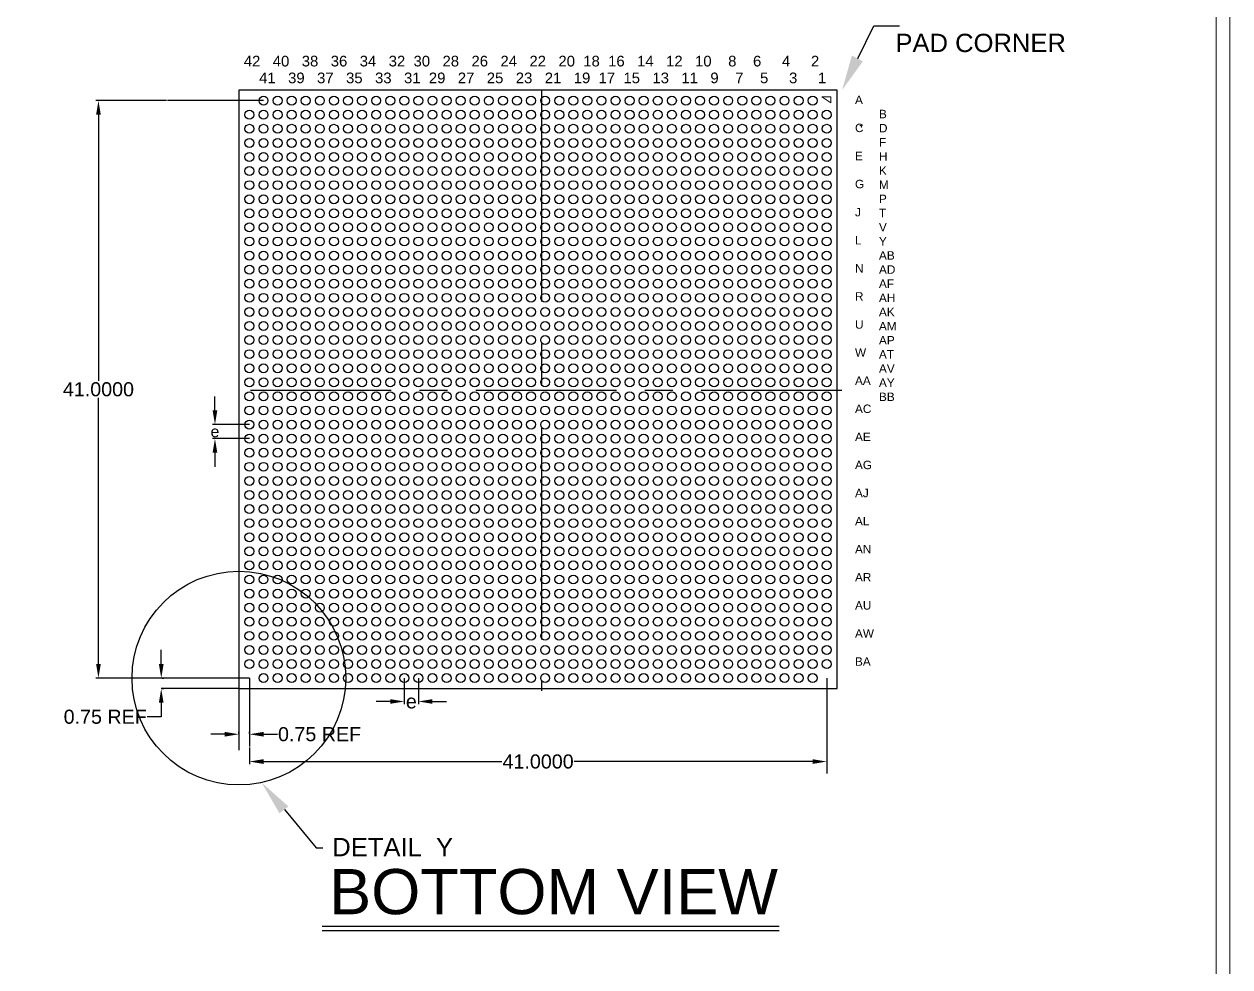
# Model space of a CAD drawing. Header units: inches. Extents: x 22 to 467, y 14 to 272.
# Drawn here: x 201.4 to 287.1, y 143 to 210 of the extents above; entities that cross this region are included whole.
import ezdxf

# ---------------------------------------------------------------- set-up
doc = ezdxf.new("R2010")
doc.units = ezdxf.units.IN
doc.header["$MEASUREMENT"] = 0
doc.linetypes.add('CENTERX2', pattern=[4, 2.5, -0.5, 0.5, -0.5])
doc.layers.get('0').update_dxf_attribs({"color": 250})
doc.layers.get('Defpoints').update_dxf_attribs({"color": 250})
doc.layers.add('PDF_Geometry', color=7, linetype='Continuous')
doc.layers.add('PDF_Solid Fills', color=7, linetype='Continuous')
doc.styles.get("Standard").update_dxf_attribs({"font": 'arial.ttf'})
doc.dimstyles.get("Standard").update_dxf_attribs({"dimtxt": 0.18, "dimasz": 1, "dimexe": 0.18, "dimexo": 0.0625, "dimgap": 0.09, "dimtad": 0, "dimtih": 1, "dimtoh": 1, "dimdec": 4, "dimzin": 0, "dimdsep": 46, "dimtxsty": 'Standard', "dimcen": 0.09, "dimadec": 0, "dimazin": 0, "dimtfac": 1, "dimtdec": 4, "dimtofl": 0, "dimtmove": 0, "dimatfit": 3, "dimfxl": 1, "dimtolj": 1, "dimtzin": 0, "dimarcsym": 0})

# ---------------------------------------------------------------- blocks, each defined once
blk = doc.blocks.new('*D13')
at = {"color": 0, "lineweight": -2, "transparency": 16777216}
for p, q in [((228.446, 163.556), (228.446, 161.711)), ((229.446, 163.556), (229.446, 161.711)), ((227.446, 161.891), (226.446, 161.891)), ((230.446, 161.891), (231.446, 161.891))]:
    blk.add_line(p, q, dxfattribs=at)
at = {"color": 0, "transparency": 16777216}
for points in [[(227.446, 162.058), (227.446, 161.725), (228.446, 161.891)], [(230.446, 162.058), (230.446, 161.725), (229.446, 161.891)]]:
    blk.add_solid(points, dxfattribs=at)
at = {"layer": 'Defpoints', "color": 0, "transparency": 16777216}
for p in [(228.446, 163.619), (229.446, 163.619), (229.446, 161.891)]:
    blk.add_point(p, dxfattribs=at)
at = {"color": 0, "transparency": 16777216, "insert": (228.946, 161.891), "char_height": 1, "attachment_point": 5}
blk.add_mtext('\\A1;e', dxfattribs=at)
blk = doc.blocks.new('*D14')
at = {"color": 0, "lineweight": -2, "transparency": 16777216}
for p, q in [((214.998, 182.551), (214.998, 183.551)), ((217.451, 181.551), (214.818, 181.551)), ((217.451, 180.551), (214.818, 180.551)), ((214.998, 179.551), (214.998, 178.551))]:
    blk.add_line(p, q, dxfattribs=at)
at = {"color": 0, "transparency": 16777216}
for points in [[(214.832, 182.551), (215.165, 182.551), (214.998, 181.551)], [(214.832, 179.551), (215.165, 179.551), (214.998, 180.551)]]:
    blk.add_solid(points, dxfattribs=at)
at = {"layer": 'Defpoints', "color": 0, "transparency": 16777216}
for p in [(217.514, 181.551), (214.998, 180.551), (217.514, 180.551)]:
    blk.add_point(p, dxfattribs=at)
at = {"color": 0, "transparency": 16777216, "insert": (214.998, 181.051), "char_height": 0.8, "attachment_point": 5}
blk.add_mtext('\\A1;e', dxfattribs=at)
blk = doc.blocks.new('*D31')
at = {"color": 0, "linetype": 'ByBlock', "lineweight": -2, "transparency": 16777216}
for p, q in [((211.183, 164.552), (211.183, 165.552)), ((211.246, 163.552), (211.363, 163.552)), ((211.246, 162.802), (211.363, 162.802)), ((211.183, 161.802), (211.183, 160.802)), ((211.183, 160.802), (210.183, 160.802))]:
    blk.add_line(p, q, dxfattribs=at)
at = {"color": 0, "linetype": 'ByBlock', "transparency": 16777216}
for points in [[(211.017, 164.552), (211.35, 164.552), (211.183, 163.552)], [(211.017, 161.802), (211.35, 161.802), (211.183, 162.802)]]:
    blk.add_solid(points, dxfattribs=at)
at = {"layer": 'Defpoints', "color": 0, "linetype": 'ByBlock', "transparency": 16777216}
for p in [(211.183, 163.552), (211.183, 162.802), (211.183, 162.802)]:
    blk.add_point(p, dxfattribs=at)
at = {"color": 0, "linetype": 'ByBlock', "transparency": 16777216, "insert": (207.204, 160.802), "char_height": 1, "attachment_point": 5}
blk.add_mtext('\\A1;0.75 REF', dxfattribs=at)
blk = doc.blocks.new('*D32')
at = {"color": 0, "linetype": 'ByBlock', "lineweight": -2, "transparency": 16777216}
for p, q in [((215.697, 159.565), (214.697, 159.565)), ((216.697, 159.628), (216.697, 159.745)), ((217.447, 159.628), (217.447, 159.745)), ((218.447, 159.565), (219.447, 159.565))]:
    blk.add_line(p, q, dxfattribs=at)
at = {"color": 0, "linetype": 'ByBlock', "transparency": 16777216}
for points in [[(215.697, 159.732), (215.697, 159.399), (216.697, 159.565)], [(218.447, 159.732), (218.447, 159.399), (217.447, 159.565)]]:
    blk.add_solid(points, dxfattribs=at)
at = {"layer": 'Defpoints', "color": 0, "linetype": 'ByBlock', "transparency": 16777216}
for p in [(216.697, 159.565), (217.447, 159.565), (217.447, 159.565)]:
    blk.add_point(p, dxfattribs=at)
at = {"color": 0, "linetype": 'ByBlock', "transparency": 16777216, "insert": (222.426, 159.565), "char_height": 1, "attachment_point": 5}
blk.add_mtext('\\A1;0.75 REF', dxfattribs=at)
blk = doc.blocks.new('*D33')
at = {"color": 0, "linetype": 'ByBlock', "lineweight": -2, "transparency": 16777216}
for p, q in [((258.447, 162.739), (258.447, 157.445)), ((217.447, 158.621), (217.447, 157.445)), ((218.447, 157.625), (235.374, 157.625)), ((257.447, 157.625), (240.519, 157.625))]:
    blk.add_line(p, q, dxfattribs=at)
at = {"color": 0, "linetype": 'ByBlock', "transparency": 16777216}
for points in [[(218.447, 157.792), (218.447, 157.459), (217.447, 157.625)], [(257.447, 157.792), (257.447, 157.459), (258.447, 157.625)]]:
    blk.add_solid(points, dxfattribs=at)
at = {"layer": 'Defpoints', "color": 0, "linetype": 'ByBlock', "transparency": 16777216}
for p in [(258.447, 162.802), (217.447, 158.683), (258.447, 157.625)]:
    blk.add_point(p, dxfattribs=at)
at = {"color": 0, "linetype": 'ByBlock', "transparency": 16777216, "insert": (237.947, 157.625), "char_height": 1, "attachment_point": 5}
blk.add_mtext('\\A1;41.0000', dxfattribs=at)
blk = doc.blocks.new('*D34')
at = {"color": 0, "linetype": 'ByBlock', "lineweight": -2, "transparency": 16777216}
for p, q in [((211.557, 204.552), (206.544, 204.552)), ((206.724, 203.552), (206.724, 184.652)), ((206.724, 164.552), (206.724, 183.451)), ((211.301, 163.552), (206.544, 163.552))]:
    blk.add_line(p, q, dxfattribs=at)
at = {"color": 0, "linetype": 'ByBlock', "transparency": 16777216}
for points in [[(206.557, 203.552), (206.891, 203.552), (206.724, 204.552)], [(206.557, 164.552), (206.891, 164.552), (206.724, 163.552)]]:
    blk.add_solid(points, dxfattribs=at)
at = {"layer": 'Defpoints', "color": 0, "linetype": 'ByBlock', "transparency": 16777216}
for p in [(211.619, 204.552), (206.724, 163.552), (211.363, 163.552)]:
    blk.add_point(p, dxfattribs=at)
at = {"color": 0, "linetype": 'ByBlock', "transparency": 16777216, "insert": (206.724, 184.052), "char_height": 1, "attachment_point": 5}
blk.add_mtext('\\A1;41.0000', dxfattribs=at)

msp = doc.modelspace()

# ---------------------------------------------------------------- linework, layer by layer
at = {"linetype": 'CENTERX2', "ltscale": 6}
msp.add_line((238.19448, 205.3016), (238.19448, 162.64073), dxfattribs=at)
at = {"linetype": 'ByBlock'}
for p, q in [((218.44687, 204.5516), (211.61932, 204.5516)), ((217.44687, 181.5516), (216.93223, 181.5516)), ((217.44687, 163.5516), (210.89336, 163.5516)), ((216.69687, 162.8016), (211.18338, 162.8016)), ((216.69687, 162.8016), (216.69687, 158.43287)), ((217.44687, 163.5516), (217.44687, 158.68311)), ((258.44687, 163.5516), (258.44687, 156.77751))]:
    msp.add_line(p, q, dxfattribs=at)
at = {"linetype": 'CENTERX2', "ltscale": 4}
msp.add_line((259.52194, 183.96819), (216.86106, 183.96819), dxfattribs=at)
for p, q in [((222.6076, 145.93275), (255.05924, 145.93275)), ((222.6076, 145.63275), (255.05924, 145.63275))]:
    msp.add_line(p, q)
for points in [[(260.65652, 207.54692), (261.77918, 209.86239), (263.60349, 209.86239)], [(219.93171, 154.22959), (222.17702, 151.49311), (222.66816, 151.49311)]]:
    msp.add_lwpolyline(points)
at = {"linetype": 'ByBlock'}
msp.add_lwpolyline([(216.69687, 162.8016), (259.19687, 162.8016), (259.19687, 205.3016), (216.69687, 205.3016)], close=True, dxfattribs=at)
for centre in [(218.44687, 204.5516), (219.44687, 204.5516), (220.44687, 204.5516), (221.44687, 204.5516), (222.44687, 204.5516), (223.44687, 204.5516), (224.44687, 204.5516), (225.44687, 204.5516), (226.44687, 204.5516), (227.44687, 204.5516), (228.44687, 204.5516), (229.44687, 204.5516), (230.44687, 204.5516), (231.44687, 204.5516), (232.44687, 204.5516), (233.44687, 204.5516), (234.44687, 204.5516), (235.44687, 204.5516), (236.44687, 204.5516), (237.44687, 204.5516), (238.44687, 204.5516), (239.44687, 204.5516), (240.44687, 204.5516), (241.44687, 204.5516), (242.44687, 204.5516), (243.44687, 204.5516), (244.44687, 204.5516), (245.44687, 204.5516), (246.44687, 204.5516), (247.44687, 204.5516), (248.44687, 204.5516), (249.44687, 204.5516), (250.44687, 204.5516), (251.44687, 204.5516), (252.44687, 204.5516), (253.44687, 204.5516), (254.44687, 204.5516), (255.44687, 204.5516), (256.44687, 204.5516), (257.44687, 204.5516), (217.44687, 203.5516), (218.44687, 203.5516), (219.44687, 203.5516), (220.44687, 203.5516), (221.44687, 203.5516), (222.44687, 203.5516), (223.44687, 203.5516), (224.44687, 203.5516), (225.44687, 203.5516), (226.44687, 203.5516), (227.44687, 203.5516), (228.44687, 203.5516), (229.44687, 203.5516), (230.44687, 203.5516), (231.44687, 203.5516), (232.44687, 203.5516), (233.44687, 203.5516), (234.44687, 203.5516), (235.44687, 203.5516), (236.44687, 203.5516), (237.44687, 203.5516), (238.44687, 203.5516), (239.44687, 203.5516), (240.44687, 203.5516), (241.44687, 203.5516), (242.44687, 203.5516), (243.44687, 203.5516), (244.44687, 203.5516), (245.44687, 203.5516), (246.44687, 203.5516), (247.44687, 203.5516), (248.44687, 203.5516), (249.44687, 203.5516), (250.44687, 203.5516), (251.44687, 203.5516), (252.44687, 203.5516), (253.44687, 203.5516), (254.44687, 203.5516), (255.44687, 203.5516), (256.44687, 203.5516), (257.44687, 203.5516), (258.44687, 203.5516), (217.44687, 202.5516), (218.44687, 202.5516), (219.44687, 202.5516), (220.44687, 202.5516), (221.44687, 202.5516), (222.44687, 202.5516), (223.44687, 202.5516), (224.44687, 202.5516), (225.44687, 202.5516), (226.44687, 202.5516), (227.44687, 202.5516), (228.44687, 202.5516), (229.44687, 202.5516), (230.44687, 202.5516), (231.44687, 202.5516), (232.44687, 202.5516), (233.44687, 202.5516), (234.44687, 202.5516), (235.44687, 202.5516), (236.44687, 202.5516), (237.44687, 202.5516), (238.44687, 202.5516), (239.44687, 202.5516), (240.44687, 202.5516), (241.44687, 202.5516), (242.44687, 202.5516), (243.44687, 202.5516), (244.44687, 202.5516), (245.44687, 202.5516), (246.44687, 202.5516), (247.44687, 202.5516), (248.44687, 202.5516), (249.44687, 202.5516), (250.44687, 202.5516), (251.44687, 202.5516), (252.44687, 202.5516), (253.44687, 202.5516), (254.44687, 202.5516), (255.44687, 202.5516), (256.44687, 202.5516), (257.44687, 202.5516), (258.44687, 202.5516), (217.44687, 201.5516), (218.44687, 201.5516), (219.44687, 201.5516), (220.44687, 201.5516), (221.44687, 201.5516), (222.44687, 201.5516), (223.44687, 201.5516), (224.44687, 201.5516), (225.44687, 201.5516), (226.44687, 201.5516), (227.44687, 201.5516), (228.44687, 201.5516), (229.44687, 201.5516), (230.44687, 201.5516), (231.44687, 201.5516), (232.44687, 201.5516), (233.44687, 201.5516), (234.44687, 201.5516), (235.44687, 201.5516), (236.44687, 201.5516), (237.44687, 201.5516), (238.44687, 201.5516), (239.44687, 201.5516), (240.44687, 201.5516), (241.44687, 201.5516), (242.44687, 201.5516), (243.44687, 201.5516), (244.44687, 201.5516), (245.44687, 201.5516), (246.44687, 201.5516), (247.44687, 201.5516), (248.44687, 201.5516), (249.44687, 201.5516), (250.44687, 201.5516), (251.44687, 201.5516), (252.44687, 201.5516), (253.44687, 201.5516), (254.44687, 201.5516), (255.44687, 201.5516), (256.44687, 201.5516), (257.44687, 201.5516), (258.44687, 201.5516), (217.44687, 200.5516), (218.44687, 200.5516), (219.44687, 200.5516), (220.44687, 200.5516), (221.44687, 200.5516), (222.44687, 200.5516), (223.44687, 200.5516), (224.44687, 200.5516), (225.44687, 200.5516), (226.44687, 200.5516), (227.44687, 200.5516), (228.44687, 200.5516), (229.44687, 200.5516), (230.44687, 200.5516), (231.44687, 200.5516), (232.44687, 200.5516), (233.44687, 200.5516), (234.44687, 200.5516), (235.44687, 200.5516), (236.44687, 200.5516), (237.44687, 200.5516), (238.44687, 200.5516), (239.44687, 200.5516), (240.44687, 200.5516), (241.44687, 200.5516), (242.44687, 200.5516), (243.44687, 200.5516), (244.44687, 200.5516), (245.44687, 200.5516), (246.44687, 200.5516), (247.44687, 200.5516), (248.44687, 200.5516), (249.44687, 200.5516), (250.44687, 200.5516), (251.44687, 200.5516), (252.44687, 200.5516), (253.44687, 200.5516), (254.44687, 200.5516), (255.44687, 200.5516), (256.44687, 200.5516), (257.44687, 200.5516), (258.44687, 200.5516), (217.44687, 199.5516), (218.44687, 199.5516), (219.44687, 199.5516), (220.44687, 199.5516), (221.44687, 199.5516), (222.44687, 199.5516), (223.44687, 199.5516), (224.44687, 199.5516), (225.44687, 199.5516), (226.44687, 199.5516), (227.44687, 199.5516), (228.44687, 199.5516), (229.44687, 199.5516), (230.44687, 199.5516), (231.44687, 199.5516), (232.44687, 199.5516), (233.44687, 199.5516), (234.44687, 199.5516), (235.44687, 199.5516), (236.44687, 199.5516), (237.44687, 199.5516), (238.44687, 199.5516), (239.44687, 199.5516), (240.44687, 199.5516), (241.44687, 199.5516), (242.44687, 199.5516), (243.44687, 199.5516), (244.44687, 199.5516), (245.44687, 199.5516), (246.44687, 199.5516), (247.44687, 199.5516), (248.44687, 199.5516), (249.44687, 199.5516), (250.44687, 199.5516), (251.44687, 199.5516), (252.44687, 199.5516), (253.44687, 199.5516), (254.44687, 199.5516), (255.44687, 199.5516), (256.44687, 199.5516), (257.44687, 199.5516), (258.44687, 199.5516), (217.44687, 198.5516), (218.44687, 198.5516), (219.44687, 198.5516), (220.44687, 198.5516), (221.44687, 198.5516), (222.44687, 198.5516), (223.44687, 198.5516), (224.44687, 198.5516), (225.44687, 198.5516), (226.44687, 198.5516), (227.44687, 198.5516), (228.44687, 198.5516), (229.44687, 198.5516), (230.44687, 198.5516), (231.44687, 198.5516), (232.44687, 198.5516), (233.44687, 198.5516), (234.44687, 198.5516), (235.44687, 198.5516), (236.44687, 198.5516), (237.44687, 198.5516), (238.44687, 198.5516), (239.44687, 198.5516), (240.44687, 198.5516), (241.44687, 198.5516), (242.44687, 198.5516), (243.44687, 198.5516), (244.44687, 198.5516), (245.44687, 198.5516), (246.44687, 198.5516), (247.44687, 198.5516), (248.44687, 198.5516), (249.44687, 198.5516), (250.44687, 198.5516), (251.44687, 198.5516), (252.44687, 198.5516), (253.44687, 198.5516), (254.44687, 198.5516), (255.44687, 198.5516), (256.44687, 198.5516), (257.44687, 198.5516), (258.44687, 198.5516), (217.44687, 197.5516), (218.44687, 197.5516), (219.44687, 197.5516), (220.44687, 197.5516), (221.44687, 197.5516), (222.44687, 197.5516), (223.44687, 197.5516), (224.44687, 197.5516), (225.44687, 197.5516), (226.44687, 197.5516), (227.44687, 197.5516), (228.44687, 197.5516), (229.44687, 197.5516), (230.44687, 197.5516), (231.44687, 197.5516), (232.44687, 197.5516), (233.44687, 197.5516), (234.44687, 197.5516), (235.44687, 197.5516), (236.44687, 197.5516), (237.44687, 197.5516), (238.44687, 197.5516), (239.44687, 197.5516), (240.44687, 197.5516), (241.44687, 197.5516), (242.44687, 197.5516), (243.44687, 197.5516), (244.44687, 197.5516), (245.44687, 197.5516), (246.44687, 197.5516), (247.44687, 197.5516), (248.44687, 197.5516), (249.44687, 197.5516), (250.44687, 197.5516), (251.44687, 197.5516), (252.44687, 197.5516), (253.44687, 197.5516), (254.44687, 197.5516), (255.44687, 197.5516), (256.44687, 197.5516), (257.44687, 197.5516), (258.44687, 197.5516), (217.44687, 196.5516), (218.44687, 196.5516), (219.44687, 196.5516), (220.44687, 196.5516), (221.44687, 196.5516), (222.44687, 196.5516), (223.44687, 196.5516), (224.44687, 196.5516), (225.44687, 196.5516), (226.44687, 196.5516), (227.44687, 196.5516), (228.44687, 196.5516), (229.44687, 196.5516), (230.44687, 196.5516), (231.44687, 196.5516), (232.44687, 196.5516), (233.44687, 196.5516), (234.44687, 196.5516), (235.44687, 196.5516), (236.44687, 196.5516), (237.44687, 196.5516), (238.44687, 196.5516), (239.44687, 196.5516), (240.44687, 196.5516), (241.44687, 196.5516), (242.44687, 196.5516), (243.44687, 196.5516), (244.44687, 196.5516), (245.44687, 196.5516), (246.44687, 196.5516), (247.44687, 196.5516), (248.44687, 196.5516), (249.44687, 196.5516), (250.44687, 196.5516), (251.44687, 196.5516), (252.44687, 196.5516), (253.44687, 196.5516), (254.44687, 196.5516), (255.44687, 196.5516), (256.44687, 196.5516), (257.44687, 196.5516), (258.44687, 196.5516), (217.44687, 195.5516), (218.44687, 195.5516), (219.44687, 195.5516), (220.44687, 195.5516), (221.44687, 195.5516), (222.44687, 195.5516), (223.44687, 195.5516), (224.44687, 195.5516), (225.44687, 195.5516), (226.44687, 195.5516), (227.44687, 195.5516), (228.44687, 195.5516), (229.44687, 195.5516), (230.44687, 195.5516), (231.44687, 195.5516), (232.44687, 195.5516), (233.44687, 195.5516), (234.44687, 195.5516), (235.44687, 195.5516), (236.44687, 195.5516), (237.44687, 195.5516), (238.44687, 195.5516), (239.44687, 195.5516), (240.44687, 195.5516), (241.44687, 195.5516), (242.44687, 195.5516), (243.44687, 195.5516), (244.44687, 195.5516), (245.44687, 195.5516), (246.44687, 195.5516), (247.44687, 195.5516), (248.44687, 195.5516), (249.44687, 195.5516), (250.44687, 195.5516), (251.44687, 195.5516), (252.44687, 195.5516), (253.44687, 195.5516), (254.44687, 195.5516), (255.44687, 195.5516), (256.44687, 195.5516), (257.44687, 195.5516), (258.44687, 195.5516), (217.44687, 194.5516), (218.44687, 194.5516), (219.44687, 194.5516), (220.44687, 194.5516), (221.44687, 194.5516), (222.44687, 194.5516), (223.44687, 194.5516), (224.44687, 194.5516), (225.44687, 194.5516), (226.44687, 194.5516), (227.44687, 194.5516), (228.44687, 194.5516), (229.44687, 194.5516), (230.44687, 194.5516), (231.44687, 194.5516), (232.44687, 194.5516), (233.44687, 194.5516), (234.44687, 194.5516), (235.44687, 194.5516), (236.44687, 194.5516), (237.44687, 194.5516), (238.44687, 194.5516), (239.44687, 194.5516), (240.44687, 194.5516), (241.44687, 194.5516), (242.44687, 194.5516), (243.44687, 194.5516), (244.44687, 194.5516), (245.44687, 194.5516), (246.44687, 194.5516), (247.44687, 194.5516), (248.44687, 194.5516), (249.44687, 194.5516), (250.44687, 194.5516), (251.44687, 194.5516), (252.44687, 194.5516), (253.44687, 194.5516), (254.44687, 194.5516), (255.44687, 194.5516), (256.44687, 194.5516), (257.44687, 194.5516), (258.44687, 194.5516), (217.44687, 193.5516), (218.44687, 193.5516), (219.44687, 193.5516), (220.44687, 193.5516), (221.44687, 193.5516), (222.44687, 193.5516), (223.44687, 193.5516), (224.44687, 193.5516), (225.44687, 193.5516), (226.44687, 193.5516), (227.44687, 193.5516), (228.44687, 193.5516), (229.44687, 193.5516), (230.44687, 193.5516), (231.44687, 193.5516), (232.44687, 193.5516), (233.44687, 193.5516), (234.44687, 193.5516), (235.44687, 193.5516), (236.44687, 193.5516), (237.44687, 193.5516), (238.44687, 193.5516), (239.44687, 193.5516), (240.44687, 193.5516), (241.44687, 193.5516), (242.44687, 193.5516), (243.44687, 193.5516), (244.44687, 193.5516), (245.44687, 193.5516), (246.44687, 193.5516), (247.44687, 193.5516), (248.44687, 193.5516), (249.44687, 193.5516), (250.44687, 193.5516), (251.44687, 193.5516), (252.44687, 193.5516), (253.44687, 193.5516), (254.44687, 193.5516), (255.44687, 193.5516), (256.44687, 193.5516), (257.44687, 193.5516), (258.44687, 193.5516), (217.44687, 192.5516), (218.44687, 192.5516), (219.44687, 192.5516), (220.44687, 192.5516), (221.44687, 192.5516), (222.44687, 192.5516), (223.44687, 192.5516), (224.44687, 192.5516), (225.44687, 192.5516), (226.44687, 192.5516), (227.44687, 192.5516), (228.44687, 192.5516), (229.44687, 192.5516), (230.44687, 192.5516), (231.44687, 192.5516), (232.44687, 192.5516), (233.44687, 192.5516), (234.44687, 192.5516), (235.44687, 192.5516), (236.44687, 192.5516), (237.44687, 192.5516), (238.44687, 192.5516), (239.44687, 192.5516), (240.44687, 192.5516), (241.44687, 192.5516), (242.44687, 192.5516), (243.44687, 192.5516), (244.44687, 192.5516), (245.44687, 192.5516), (246.44687, 192.5516), (247.44687, 192.5516), (248.44687, 192.5516), (249.44687, 192.5516), (250.44687, 192.5516), (251.44687, 192.5516), (252.44687, 192.5516), (253.44687, 192.5516), (254.44687, 192.5516), (255.44687, 192.5516), (256.44687, 192.5516), (257.44687, 192.5516), (258.44687, 192.5516), (217.44687, 191.5516), (218.44687, 191.5516), (219.44687, 191.5516), (220.44687, 191.5516), (221.44687, 191.5516), (222.44687, 191.5516), (223.44687, 191.5516), (224.44687, 191.5516), (225.44687, 191.5516), (226.44687, 191.5516), (227.44687, 191.5516), (228.44687, 191.5516), (229.44687, 191.5516), (230.44687, 191.5516), (231.44687, 191.5516), (232.44687, 191.5516), (233.44687, 191.5516), (234.44687, 191.5516), (235.44687, 191.5516), (236.44687, 191.5516), (237.44687, 191.5516), (238.44687, 191.5516), (239.44687, 191.5516), (240.44687, 191.5516), (241.44687, 191.5516), (242.44687, 191.5516), (243.44687, 191.5516), (244.44687, 191.5516), (245.44687, 191.5516), (246.44687, 191.5516), (247.44687, 191.5516), (248.44687, 191.5516), (249.44687, 191.5516), (250.44687, 191.5516), (251.44687, 191.5516), (252.44687, 191.5516), (253.44687, 191.5516), (254.44687, 191.5516), (255.44687, 191.5516), (256.44687, 191.5516), (257.44687, 191.5516), (258.44687, 191.5516), (217.44687, 190.5516), (218.44687, 190.5516), (219.44687, 190.5516), (220.44687, 190.5516), (221.44687, 190.5516), (222.44687, 190.5516), (223.44687, 190.5516), (224.44687, 190.5516), (225.44687, 190.5516), (226.44687, 190.5516), (227.44687, 190.5516), (228.44687, 190.5516), (229.44687, 190.5516), (230.44687, 190.5516), (231.44687, 190.5516), (232.44687, 190.5516), (233.44687, 190.5516), (234.44687, 190.5516), (235.44687, 190.5516), (236.44687, 190.5516), (237.44687, 190.5516), (238.44687, 190.5516), (239.44687, 190.5516), (240.44687, 190.5516), (241.44687, 190.5516), (242.44687, 190.5516), (243.44687, 190.5516), (244.44687, 190.5516), (245.44687, 190.5516), (246.44687, 190.5516), (247.44687, 190.5516), (248.44687, 190.5516), (249.44687, 190.5516), (250.44687, 190.5516), (251.44687, 190.5516), (252.44687, 190.5516), (253.44687, 190.5516), (254.44687, 190.5516), (255.44687, 190.5516), (256.44687, 190.5516), (257.44687, 190.5516), (258.44687, 190.5516), (217.44687, 189.5516), (218.44687, 189.5516), (219.44687, 189.5516), (220.44687, 189.5516), (221.44687, 189.5516), (222.44687, 189.5516), (223.44687, 189.5516), (224.44687, 189.5516), (225.44687, 189.5516), (226.44687, 189.5516), (227.44687, 189.5516), (228.44687, 189.5516), (229.44687, 189.5516), (230.44687, 189.5516), (231.44687, 189.5516), (232.44687, 189.5516), (233.44687, 189.5516), (234.44687, 189.5516), (235.44687, 189.5516), (236.44687, 189.5516), (237.44687, 189.5516), (238.44687, 189.5516), (239.44687, 189.5516), (240.44687, 189.5516), (241.44687, 189.5516), (242.44687, 189.5516), (243.44687, 189.5516), (244.44687, 189.5516), (245.44687, 189.5516), (246.44687, 189.5516), (247.44687, 189.5516), (248.44687, 189.5516), (249.44687, 189.5516), (250.44687, 189.5516), (251.44687, 189.5516), (252.44687, 189.5516), (253.44687, 189.5516), (254.44687, 189.5516), (255.44687, 189.5516), (256.44687, 189.5516), (257.44687, 189.5516), (258.44687, 189.5516), (217.44687, 188.5516), (218.44687, 188.5516), (219.44687, 188.5516), (220.44687, 188.5516), (221.44687, 188.5516), (222.44687, 188.5516), (223.44687, 188.5516), (224.44687, 188.5516), (225.44687, 188.5516), (226.44687, 188.5516), (227.44687, 188.5516), (228.44687, 188.5516), (229.44687, 188.5516), (230.44687, 188.5516), (231.44687, 188.5516), (232.44687, 188.5516), (233.44687, 188.5516), (234.44687, 188.5516), (235.44687, 188.5516), (236.44687, 188.5516), (237.44687, 188.5516), (238.44687, 188.5516), (239.44687, 188.5516), (240.44687, 188.5516), (241.44687, 188.5516), (242.44687, 188.5516), (243.44687, 188.5516), (244.44687, 188.5516), (245.44687, 188.5516), (246.44687, 188.5516), (247.44687, 188.5516), (248.44687, 188.5516), (249.44687, 188.5516), (250.44687, 188.5516), (251.44687, 188.5516), (252.44687, 188.5516), (253.44687, 188.5516), (254.44687, 188.5516), (255.44687, 188.5516), (256.44687, 188.5516), (257.44687, 188.5516), (258.44687, 188.5516), (217.44687, 187.5516), (218.44687, 187.5516), (219.44687, 187.5516), (220.44687, 187.5516), (221.44687, 187.5516), (222.44687, 187.5516), (223.44687, 187.5516), (224.44687, 187.5516), (225.44687, 187.5516), (226.44687, 187.5516), (227.44687, 187.5516), (228.44687, 187.5516), (229.44687, 187.5516), (230.44687, 187.5516), (231.44687, 187.5516), (232.44687, 187.5516), (233.44687, 187.5516), (234.44687, 187.5516), (235.44687, 187.5516), (236.44687, 187.5516), (237.44687, 187.5516), (238.44687, 187.5516), (239.44687, 187.5516), (240.44687, 187.5516), (241.44687, 187.5516), (242.44687, 187.5516), (243.44687, 187.5516), (244.44687, 187.5516), (245.44687, 187.5516), (246.44687, 187.5516), (247.44687, 187.5516), (248.44687, 187.5516), (249.44687, 187.5516), (250.44687, 187.5516), (251.44687, 187.5516), (252.44687, 187.5516), (253.44687, 187.5516), (254.44687, 187.5516), (255.44687, 187.5516), (256.44687, 187.5516), (257.44687, 187.5516), (258.44687, 187.5516), (217.44687, 186.5516), (218.44687, 186.5516), (219.44687, 186.5516), (220.44687, 186.5516), (221.44687, 186.5516), (222.44687, 186.5516), (223.44687, 186.5516), (224.44687, 186.5516), (225.44687, 186.5516), (226.44687, 186.5516), (227.44687, 186.5516), (228.44687, 186.5516), (229.44687, 186.5516), (230.44687, 186.5516), (231.44687, 186.5516), (232.44687, 186.5516), (233.44687, 186.5516), (234.44687, 186.5516), (235.44687, 186.5516), (236.44687, 186.5516), (237.44687, 186.5516), (238.44687, 186.5516), (239.44687, 186.5516), (240.44687, 186.5516), (241.44687, 186.5516), (242.44687, 186.5516), (243.44687, 186.5516), (244.44687, 186.5516), (245.44687, 186.5516), (246.44687, 186.5516), (247.44687, 186.5516), (248.44687, 186.5516), (249.44687, 186.5516), (250.44687, 186.5516), (251.44687, 186.5516), (252.44687, 186.5516), (253.44687, 186.5516), (254.44687, 186.5516), (255.44687, 186.5516), (256.44687, 186.5516), (257.44687, 186.5516), (258.44687, 186.5516), (217.44687, 185.5516), (218.44687, 185.5516), (219.44687, 185.5516), (220.44687, 185.5516), (221.44687, 185.5516), (222.44687, 185.5516), (223.44687, 185.5516), (224.44687, 185.5516), (225.44687, 185.5516), (226.44687, 185.5516), (227.44687, 185.5516), (228.44687, 185.5516), (229.44687, 185.5516), (230.44687, 185.5516), (231.44687, 185.5516), (232.44687, 185.5516), (233.44687, 185.5516), (234.44687, 185.5516), (235.44687, 185.5516), (236.44687, 185.5516), (237.44687, 185.5516), (238.44687, 185.5516), (239.44687, 185.5516), (240.44687, 185.5516), (241.44687, 185.5516), (242.44687, 185.5516), (243.44687, 185.5516), (244.44687, 185.5516), (245.44687, 185.5516), (246.44687, 185.5516), (247.44687, 185.5516), (248.44687, 185.5516), (249.44687, 185.5516), (250.44687, 185.5516), (251.44687, 185.5516), (252.44687, 185.5516), (253.44687, 185.5516), (254.44687, 185.5516), (255.44687, 185.5516), (256.44687, 185.5516), (257.44687, 185.5516), (258.44687, 185.5516), (217.44687, 184.5516), (218.44687, 184.5516), (219.44687, 184.5516), (220.44687, 184.5516), (221.44687, 184.5516), (222.44687, 184.5516), (223.44687, 184.5516), (224.44687, 184.5516), (225.44687, 184.5516), (226.44687, 184.5516), (227.44687, 184.5516), (228.44687, 184.5516), (229.44687, 184.5516), (230.44687, 184.5516), (231.44687, 184.5516), (232.44687, 184.5516), (233.44687, 184.5516), (234.44687, 184.5516), (235.44687, 184.5516), (236.44687, 184.5516), (237.44687, 184.5516), (238.44687, 184.5516), (239.44687, 184.5516), (240.44687, 184.5516), (241.44687, 184.5516), (242.44687, 184.5516), (243.44687, 184.5516), (244.44687, 184.5516), (245.44687, 184.5516), (246.44687, 184.5516), (247.44687, 184.5516), (248.44687, 184.5516), (249.44687, 184.5516), (250.44687, 184.5516), (251.44687, 184.5516), (252.44687, 184.5516), (253.44687, 184.5516), (254.44687, 184.5516), (255.44687, 184.5516), (256.44687, 184.5516), (257.44687, 184.5516), (258.44687, 184.5516), (217.44687, 183.5516), (218.44687, 183.5516), (219.44687, 183.5516), (220.44687, 183.5516), (221.44687, 183.5516), (222.44687, 183.5516), (223.44687, 183.5516), (224.44687, 183.5516), (225.44687, 183.5516), (226.44687, 183.5516), (227.44687, 183.5516), (228.44687, 183.5516), (229.44687, 183.5516), (230.44687, 183.5516), (231.44687, 183.5516), (232.44687, 183.5516), (233.44687, 183.5516), (234.44687, 183.5516), (235.44687, 183.5516), (236.44687, 183.5516), (237.44687, 183.5516), (238.44687, 183.5516), (239.44687, 183.5516), (240.44687, 183.5516), (241.44687, 183.5516), (242.44687, 183.5516), (243.44687, 183.5516), (244.44687, 183.5516), (245.44687, 183.5516), (246.44687, 183.5516), (247.44687, 183.5516), (248.44687, 183.5516), (249.44687, 183.5516), (250.44687, 183.5516), (251.44687, 183.5516), (252.44687, 183.5516), (253.44687, 183.5516), (254.44687, 183.5516), (255.44687, 183.5516), (256.44687, 183.5516), (257.44687, 183.5516), (258.44687, 183.5516), (217.44687, 182.5516), (218.44687, 182.5516), (219.44687, 182.5516), (220.44687, 182.5516), (221.44687, 182.5516), (222.44687, 182.5516), (223.44687, 182.5516), (224.44687, 182.5516), (225.44687, 182.5516), (226.44687, 182.5516), (227.44687, 182.5516), (228.44687, 182.5516), (229.44687, 182.5516), (230.44687, 182.5516), (231.44687, 182.5516), (232.44687, 182.5516), (233.44687, 182.5516), (234.44687, 182.5516), (235.44687, 182.5516), (236.44687, 182.5516), (237.44687, 182.5516), (238.44687, 182.5516), (239.44687, 182.5516), (240.44687, 182.5516), (241.44687, 182.5516), (242.44687, 182.5516), (243.44687, 182.5516), (244.44687, 182.5516), (245.44687, 182.5516), (246.44687, 182.5516), (247.44687, 182.5516), (248.44687, 182.5516), (249.44687, 182.5516), (250.44687, 182.5516), (251.44687, 182.5516), (252.44687, 182.5516), (253.44687, 182.5516), (254.44687, 182.5516), (255.44687, 182.5516), (256.44687, 182.5516), (257.44687, 182.5516), (258.44687, 182.5516), (217.44687, 181.5516), (218.44687, 181.5516), (219.44687, 181.5516), (220.44687, 181.5516), (221.44687, 181.5516), (222.44687, 181.5516), (223.44687, 181.5516), (224.44687, 181.5516), (225.44687, 181.5516), (226.44687, 181.5516), (227.44687, 181.5516), (228.44687, 181.5516), (229.44687, 181.5516), (230.44687, 181.5516), (231.44687, 181.5516), (232.44687, 181.5516), (233.44687, 181.5516), (234.44687, 181.5516), (235.44687, 181.5516), (236.44687, 181.5516), (237.44687, 181.5516), (238.44687, 181.5516), (239.44687, 181.5516), (240.44687, 181.5516), (241.44687, 181.5516), (242.44687, 181.5516), (243.44687, 181.5516), (244.44687, 181.5516), (245.44687, 181.5516), (246.44687, 181.5516), (247.44687, 181.5516), (248.44687, 181.5516), (249.44687, 181.5516), (250.44687, 181.5516), (251.44687, 181.5516), (252.44687, 181.5516), (253.44687, 181.5516), (254.44687, 181.5516), (255.44687, 181.5516), (256.44687, 181.5516), (257.44687, 181.5516), (258.44687, 181.5516), (217.44687, 180.5516), (218.44687, 180.5516), (219.44687, 180.5516), (220.44687, 180.5516), (221.44687, 180.5516), (222.44687, 180.5516), (223.44687, 180.5516), (224.44687, 180.5516), (225.44687, 180.5516), (226.44687, 180.5516), (227.44687, 180.5516), (228.44687, 180.5516), (229.44687, 180.5516), (230.44687, 180.5516), (231.44687, 180.5516), (232.44687, 180.5516), (233.44687, 180.5516), (234.44687, 180.5516), (235.44687, 180.5516), (236.44687, 180.5516), (237.44687, 180.5516), (238.44687, 180.5516), (239.44687, 180.5516), (240.44687, 180.5516), (241.44687, 180.5516), (242.44687, 180.5516), (243.44687, 180.5516), (244.44687, 180.5516), (245.44687, 180.5516), (246.44687, 180.5516), (247.44687, 180.5516), (248.44687, 180.5516), (249.44687, 180.5516), (250.44687, 180.5516), (251.44687, 180.5516), (252.44687, 180.5516), (253.44687, 180.5516), (254.44687, 180.5516), (255.44687, 180.5516), (256.44687, 180.5516), (257.44687, 180.5516), (258.44687, 180.5516), (217.44687, 179.5516), (218.44687, 179.5516), (219.44687, 179.5516), (220.44687, 179.5516), (221.44687, 179.5516), (222.44687, 179.5516), (223.44687, 179.5516), (224.44687, 179.5516), (225.44687, 179.5516), (226.44687, 179.5516), (227.44687, 179.5516), (228.44687, 179.5516), (229.44687, 179.5516), (230.44687, 179.5516), (231.44687, 179.5516), (232.44687, 179.5516), (233.44687, 179.5516), (234.44687, 179.5516), (235.44687, 179.5516), (236.44687, 179.5516), (237.44687, 179.5516), (238.44687, 179.5516), (239.44687, 179.5516), (240.44687, 179.5516), (241.44687, 179.5516), (242.44687, 179.5516), (243.44687, 179.5516), (244.44687, 179.5516), (245.44687, 179.5516), (246.44687, 179.5516), (247.44687, 179.5516), (248.44687, 179.5516), (249.44687, 179.5516), (250.44687, 179.5516), (251.44687, 179.5516), (252.44687, 179.5516), (253.44687, 179.5516), (254.44687, 179.5516), (255.44687, 179.5516), (256.44687, 179.5516), (257.44687, 179.5516), (258.44687, 179.5516), (217.44687, 178.5516), (218.44687, 178.5516), (219.44687, 178.5516), (220.44687, 178.5516), (221.44687, 178.5516), (222.44687, 178.5516), (223.44687, 178.5516), (224.44687, 178.5516), (225.44687, 178.5516), (226.44687, 178.5516), (227.44687, 178.5516), (228.44687, 178.5516), (229.44687, 178.5516), (230.44687, 178.5516), (231.44687, 178.5516), (232.44687, 178.5516), (233.44687, 178.5516), (234.44687, 178.5516), (235.44687, 178.5516), (236.44687, 178.5516), (237.44687, 178.5516), (238.44687, 178.5516), (239.44687, 178.5516), (240.44687, 178.5516), (241.44687, 178.5516), (242.44687, 178.5516), (243.44687, 178.5516), (244.44687, 178.5516), (245.44687, 178.5516), (246.44687, 178.5516), (247.44687, 178.5516), (248.44687, 178.5516), (249.44687, 178.5516), (250.44687, 178.5516), (251.44687, 178.5516), (252.44687, 178.5516), (253.44687, 178.5516), (254.44687, 178.5516), (255.44687, 178.5516), (256.44687, 178.5516), (257.44687, 178.5516), (258.44687, 178.5516), (217.44687, 177.5516), (218.44687, 177.5516), (219.44687, 177.5516), (220.44687, 177.5516), (221.44687, 177.5516), (222.44687, 177.5516), (223.44687, 177.5516), (224.44687, 177.5516), (225.44687, 177.5516), (226.44687, 177.5516), (227.44687, 177.5516), (228.44687, 177.5516), (229.44687, 177.5516), (230.44687, 177.5516), (231.44687, 177.5516), (232.44687, 177.5516), (233.44687, 177.5516), (234.44687, 177.5516), (235.44687, 177.5516), (236.44687, 177.5516), (237.44687, 177.5516), (238.44687, 177.5516), (239.44687, 177.5516), (240.44687, 177.5516), (241.44687, 177.5516), (242.44687, 177.5516), (243.44687, 177.5516), (244.44687, 177.5516), (245.44687, 177.5516), (246.44687, 177.5516), (247.44687, 177.5516), (248.44687, 177.5516), (249.44687, 177.5516), (250.44687, 177.5516), (251.44687, 177.5516), (252.44687, 177.5516), (253.44687, 177.5516), (254.44687, 177.5516), (255.44687, 177.5516), (256.44687, 177.5516), (257.44687, 177.5516), (258.44687, 177.5516), (217.44687, 176.5516), (218.44687, 176.5516), (219.44687, 176.5516), (220.44687, 176.5516), (221.44687, 176.5516), (222.44687, 176.5516), (223.44687, 176.5516), (224.44687, 176.5516), (225.44687, 176.5516), (226.44687, 176.5516), (227.44687, 176.5516), (228.44687, 176.5516), (229.44687, 176.5516), (230.44687, 176.5516), (231.44687, 176.5516), (232.44687, 176.5516), (233.44687, 176.5516), (234.44687, 176.5516), (235.44687, 176.5516), (236.44687, 176.5516), (237.44687, 176.5516), (238.44687, 176.5516), (239.44687, 176.5516), (240.44687, 176.5516), (241.44687, 176.5516), (242.44687, 176.5516), (243.44687, 176.5516), (244.44687, 176.5516), (245.44687, 176.5516), (246.44687, 176.5516), (247.44687, 176.5516), (248.44687, 176.5516), (249.44687, 176.5516), (250.44687, 176.5516), (251.44687, 176.5516), (252.44687, 176.5516), (253.44687, 176.5516), (254.44687, 176.5516), (255.44687, 176.5516), (256.44687, 176.5516), (257.44687, 176.5516), (258.44687, 176.5516), (217.44687, 175.5516), (218.44687, 175.5516), (219.44687, 175.5516), (220.44687, 175.5516), (221.44687, 175.5516), (222.44687, 175.5516), (223.44687, 175.5516), (224.44687, 175.5516), (225.44687, 175.5516), (226.44687, 175.5516), (227.44687, 175.5516), (228.44687, 175.5516), (229.44687, 175.5516), (230.44687, 175.5516), (231.44687, 175.5516), (232.44687, 175.5516), (233.44687, 175.5516), (234.44687, 175.5516), (235.44687, 175.5516), (236.44687, 175.5516), (237.44687, 175.5516), (238.44687, 175.5516), (239.44687, 175.5516), (240.44687, 175.5516), (241.44687, 175.5516), (242.44687, 175.5516), (243.44687, 175.5516), (244.44687, 175.5516), (245.44687, 175.5516), (246.44687, 175.5516), (247.44687, 175.5516), (248.44687, 175.5516), (249.44687, 175.5516), (250.44687, 175.5516), (251.44687, 175.5516), (252.44687, 175.5516), (253.44687, 175.5516), (254.44687, 175.5516), (255.44687, 175.5516), (256.44687, 175.5516), (257.44687, 175.5516), (258.44687, 175.5516), (217.44687, 174.5516), (218.44687, 174.5516), (219.44687, 174.5516), (220.44687, 174.5516), (221.44687, 174.5516), (222.44687, 174.5516), (223.44687, 174.5516), (224.44687, 174.5516), (225.44687, 174.5516), (226.44687, 174.5516), (227.44687, 174.5516), (228.44687, 174.5516), (229.44687, 174.5516), (230.44687, 174.5516), (231.44687, 174.5516), (232.44687, 174.5516), (233.44687, 174.5516), (234.44687, 174.5516), (235.44687, 174.5516), (236.44687, 174.5516), (237.44687, 174.5516), (238.44687, 174.5516), (239.44687, 174.5516), (240.44687, 174.5516), (241.44687, 174.5516), (242.44687, 174.5516), (243.44687, 174.5516), (244.44687, 174.5516), (245.44687, 174.5516), (246.44687, 174.5516), (247.44687, 174.5516), (248.44687, 174.5516), (249.44687, 174.5516), (250.44687, 174.5516), (251.44687, 174.5516), (252.44687, 174.5516), (253.44687, 174.5516), (254.44687, 174.5516), (255.44687, 174.5516), (256.44687, 174.5516), (257.44687, 174.5516), (258.44687, 174.5516), (217.44687, 173.5516), (218.44687, 173.5516), (219.44687, 173.5516), (220.44687, 173.5516), (221.44687, 173.5516), (222.44687, 173.5516), (223.44687, 173.5516), (224.44687, 173.5516), (225.44687, 173.5516), (226.44687, 173.5516), (227.44687, 173.5516), (228.44687, 173.5516), (229.44687, 173.5516), (230.44687, 173.5516), (231.44687, 173.5516), (232.44687, 173.5516), (233.44687, 173.5516), (234.44687, 173.5516), (235.44687, 173.5516), (236.44687, 173.5516), (237.44687, 173.5516), (238.44687, 173.5516), (239.44687, 173.5516), (240.44687, 173.5516), (241.44687, 173.5516), (242.44687, 173.5516), (243.44687, 173.5516), (244.44687, 173.5516), (245.44687, 173.5516), (246.44687, 173.5516), (247.44687, 173.5516), (248.44687, 173.5516), (249.44687, 173.5516), (250.44687, 173.5516), (251.44687, 173.5516), (252.44687, 173.5516), (253.44687, 173.5516), (254.44687, 173.5516), (255.44687, 173.5516), (256.44687, 173.5516), (257.44687, 173.5516), (258.44687, 173.5516), (217.44687, 172.5516), (218.44687, 172.5516), (219.44687, 172.5516), (220.44687, 172.5516), (221.44687, 172.5516), (222.44687, 172.5516), (223.44687, 172.5516), (224.44687, 172.5516), (225.44687, 172.5516), (226.44687, 172.5516), (227.44687, 172.5516), (228.44687, 172.5516), (229.44687, 172.5516), (230.44687, 172.5516), (231.44687, 172.5516), (232.44687, 172.5516), (233.44687, 172.5516), (234.44687, 172.5516), (235.44687, 172.5516), (236.44687, 172.5516), (237.44687, 172.5516), (238.44687, 172.5516), (239.44687, 172.5516), (240.44687, 172.5516), (241.44687, 172.5516), (242.44687, 172.5516), (243.44687, 172.5516), (244.44687, 172.5516), (245.44687, 172.5516), (246.44687, 172.5516), (247.44687, 172.5516), (248.44687, 172.5516), (249.44687, 172.5516), (250.44687, 172.5516), (251.44687, 172.5516), (252.44687, 172.5516), (253.44687, 172.5516), (254.44687, 172.5516), (255.44687, 172.5516), (256.44687, 172.5516), (257.44687, 172.5516), (258.44687, 172.5516), (217.44687, 171.5516), (218.44687, 171.5516), (219.44687, 171.5516), (220.44687, 171.5516), (221.44687, 171.5516), (222.44687, 171.5516), (223.44687, 171.5516), (224.44687, 171.5516), (225.44687, 171.5516), (226.44687, 171.5516), (227.44687, 171.5516), (228.44687, 171.5516), (229.44687, 171.5516), (230.44687, 171.5516), (231.44687, 171.5516), (232.44687, 171.5516), (233.44687, 171.5516), (234.44687, 171.5516), (235.44687, 171.5516), (236.44687, 171.5516), (237.44687, 171.5516), (238.44687, 171.5516), (239.44687, 171.5516), (240.44687, 171.5516), (241.44687, 171.5516), (242.44687, 171.5516), (243.44687, 171.5516), (244.44687, 171.5516), (245.44687, 171.5516), (246.44687, 171.5516), (247.44687, 171.5516), (248.44687, 171.5516), (249.44687, 171.5516), (250.44687, 171.5516), (251.44687, 171.5516), (252.44687, 171.5516), (253.44687, 171.5516), (254.44687, 171.5516), (255.44687, 171.5516), (256.44687, 171.5516), (257.44687, 171.5516), (258.44687, 171.5516), (217.44687, 170.5516), (218.44687, 170.5516), (219.44687, 170.5516), (220.44687, 170.5516), (221.44687, 170.5516), (222.44687, 170.5516), (223.44687, 170.5516), (224.44687, 170.5516), (225.44687, 170.5516), (226.44687, 170.5516), (227.44687, 170.5516), (228.44687, 170.5516), (229.44687, 170.5516), (230.44687, 170.5516), (231.44687, 170.5516), (232.44687, 170.5516), (233.44687, 170.5516), (234.44687, 170.5516), (235.44687, 170.5516), (236.44687, 170.5516), (237.44687, 170.5516), (238.44687, 170.5516), (239.44687, 170.5516), (240.44687, 170.5516), (241.44687, 170.5516), (242.44687, 170.5516), (243.44687, 170.5516), (244.44687, 170.5516), (245.44687, 170.5516), (246.44687, 170.5516), (247.44687, 170.5516), (248.44687, 170.5516), (249.44687, 170.5516), (250.44687, 170.5516), (251.44687, 170.5516), (252.44687, 170.5516), (253.44687, 170.5516), (254.44687, 170.5516), (255.44687, 170.5516), (256.44687, 170.5516), (257.44687, 170.5516), (258.44687, 170.5516), (217.44687, 169.5516), (218.44687, 169.5516), (219.44687, 169.5516), (220.44687, 169.5516), (221.44687, 169.5516), (222.44687, 169.5516), (223.44687, 169.5516), (224.44687, 169.5516), (225.44687, 169.5516), (226.44687, 169.5516), (227.44687, 169.5516), (228.44687, 169.5516), (229.44687, 169.5516), (230.44687, 169.5516), (231.44687, 169.5516), (232.44687, 169.5516), (233.44687, 169.5516), (234.44687, 169.5516), (235.44687, 169.5516), (236.44687, 169.5516), (237.44687, 169.5516), (238.44687, 169.5516), (239.44687, 169.5516), (240.44687, 169.5516), (241.44687, 169.5516), (242.44687, 169.5516), (243.44687, 169.5516), (244.44687, 169.5516), (245.44687, 169.5516), (246.44687, 169.5516), (247.44687, 169.5516), (248.44687, 169.5516), (249.44687, 169.5516), (250.44687, 169.5516), (251.44687, 169.5516), (252.44687, 169.5516), (253.44687, 169.5516), (254.44687, 169.5516), (255.44687, 169.5516), (256.44687, 169.5516), (257.44687, 169.5516), (258.44687, 169.5516), (217.44687, 168.5516), (218.44687, 168.5516), (219.44687, 168.5516), (220.44687, 168.5516), (221.44687, 168.5516), (222.44687, 168.5516), (223.44687, 168.5516), (224.44687, 168.5516), (225.44687, 168.5516), (226.44687, 168.5516), (227.44687, 168.5516), (228.44687, 168.5516), (229.44687, 168.5516), (230.44687, 168.5516), (231.44687, 168.5516), (232.44687, 168.5516), (233.44687, 168.5516), (234.44687, 168.5516), (235.44687, 168.5516), (236.44687, 168.5516), (237.44687, 168.5516), (238.44687, 168.5516), (239.44687, 168.5516), (240.44687, 168.5516), (241.44687, 168.5516), (242.44687, 168.5516), (243.44687, 168.5516), (244.44687, 168.5516), (245.44687, 168.5516), (246.44687, 168.5516), (247.44687, 168.5516), (248.44687, 168.5516), (249.44687, 168.5516), (250.44687, 168.5516), (251.44687, 168.5516), (252.44687, 168.5516), (253.44687, 168.5516), (254.44687, 168.5516), (255.44687, 168.5516), (256.44687, 168.5516), (257.44687, 168.5516), (258.44687, 168.5516), (217.44687, 167.5516), (218.44687, 167.5516), (219.44687, 167.5516), (220.44687, 167.5516), (221.44687, 167.5516), (222.44687, 167.5516), (223.44687, 167.5516), (224.44687, 167.5516), (225.44687, 167.5516), (226.44687, 167.5516), (227.44687, 167.5516), (228.44687, 167.5516), (229.44687, 167.5516), (230.44687, 167.5516), (231.44687, 167.5516), (232.44687, 167.5516), (233.44687, 167.5516), (234.44687, 167.5516), (235.44687, 167.5516), (236.44687, 167.5516), (237.44687, 167.5516), (238.44687, 167.5516), (239.44687, 167.5516), (240.44687, 167.5516), (241.44687, 167.5516), (242.44687, 167.5516), (243.44687, 167.5516), (244.44687, 167.5516), (245.44687, 167.5516), (246.44687, 167.5516), (247.44687, 167.5516), (248.44687, 167.5516), (249.44687, 167.5516), (250.44687, 167.5516), (251.44687, 167.5516), (252.44687, 167.5516), (253.44687, 167.5516), (254.44687, 167.5516), (255.44687, 167.5516), (256.44687, 167.5516), (257.44687, 167.5516), (258.44687, 167.5516), (217.44687, 166.5516), (218.44687, 166.5516), (219.44687, 166.5516), (220.44687, 166.5516), (221.44687, 166.5516), (222.44687, 166.5516), (223.44687, 166.5516), (224.44687, 166.5516), (225.44687, 166.5516), (226.44687, 166.5516), (227.44687, 166.5516), (228.44687, 166.5516), (229.44687, 166.5516), (230.44687, 166.5516), (231.44687, 166.5516), (232.44687, 166.5516), (233.44687, 166.5516), (234.44687, 166.5516), (235.44687, 166.5516), (236.44687, 166.5516), (237.44687, 166.5516), (238.44687, 166.5516), (239.44687, 166.5516), (240.44687, 166.5516), (241.44687, 166.5516), (242.44687, 166.5516), (243.44687, 166.5516), (244.44687, 166.5516), (245.44687, 166.5516), (246.44687, 166.5516), (247.44687, 166.5516), (248.44687, 166.5516), (249.44687, 166.5516), (250.44687, 166.5516), (251.44687, 166.5516), (252.44687, 166.5516), (253.44687, 166.5516), (254.44687, 166.5516), (255.44687, 166.5516), (256.44687, 166.5516), (257.44687, 166.5516), (258.44687, 166.5516), (217.44687, 165.5516), (218.44687, 165.5516), (219.44687, 165.5516), (220.44687, 165.5516), (221.44687, 165.5516), (222.44687, 165.5516), (223.44687, 165.5516), (224.44687, 165.5516), (225.44687, 165.5516), (226.44687, 165.5516), (227.44687, 165.5516), (228.44687, 165.5516), (229.44687, 165.5516), (230.44687, 165.5516), (231.44687, 165.5516), (232.44687, 165.5516), (233.44687, 165.5516), (234.44687, 165.5516), (235.44687, 165.5516), (236.44687, 165.5516), (237.44687, 165.5516), (238.44687, 165.5516), (239.44687, 165.5516), (240.44687, 165.5516), (241.44687, 165.5516), (242.44687, 165.5516), (243.44687, 165.5516), (244.44687, 165.5516), (245.44687, 165.5516), (246.44687, 165.5516), (247.44687, 165.5516), (248.44687, 165.5516), (249.44687, 165.5516), (250.44687, 165.5516), (251.44687, 165.5516), (252.44687, 165.5516), (253.44687, 165.5516), (254.44687, 165.5516), (255.44687, 165.5516), (256.44687, 165.5516), (257.44687, 165.5516), (258.44687, 165.5516), (217.44687, 164.5516), (218.44687, 164.5516), (219.44687, 164.5516), (220.44687, 164.5516), (221.44687, 164.5516), (222.44687, 164.5516), (223.44687, 164.5516), (224.44687, 164.5516), (225.44687, 164.5516), (226.44687, 164.5516), (227.44687, 164.5516), (228.44687, 164.5516), (229.44687, 164.5516), (230.44687, 164.5516), (231.44687, 164.5516), (232.44687, 164.5516), (233.44687, 164.5516), (234.44687, 164.5516), (235.44687, 164.5516), (236.44687, 164.5516), (237.44687, 164.5516), (238.44687, 164.5516), (239.44687, 164.5516), (240.44687, 164.5516), (241.44687, 164.5516), (242.44687, 164.5516), (243.44687, 164.5516), (244.44687, 164.5516), (245.44687, 164.5516), (246.44687, 164.5516), (247.44687, 164.5516), (248.44687, 164.5516), (249.44687, 164.5516), (250.44687, 164.5516), (251.44687, 164.5516), (252.44687, 164.5516), (253.44687, 164.5516), (254.44687, 164.5516), (255.44687, 164.5516), (256.44687, 164.5516), (257.44687, 164.5516), (258.44687, 164.5516), (218.44687, 163.5516), (219.44687, 163.5516), (220.44687, 163.5516), (221.44687, 163.5516), (222.44687, 163.5516), (223.44687, 163.5516), (224.44687, 163.5516), (225.44687, 163.5516), (226.44687, 163.5516), (227.44687, 163.5516), (228.44687, 163.5516), (229.44687, 163.5516), (230.44687, 163.5516), (231.44687, 163.5516), (232.44687, 163.5516), (233.44687, 163.5516), (234.44687, 163.5516), (235.44687, 163.5516), (236.44687, 163.5516), (237.44687, 163.5516), (238.44687, 163.5516), (239.44687, 163.5516), (240.44687, 163.5516), (241.44687, 163.5516), (242.44687, 163.5516), (243.44687, 163.5516), (244.44687, 163.5516), (245.44687, 163.5516), (246.44687, 163.5516), (247.44687, 163.5516), (248.44687, 163.5516), (249.44687, 163.5516), (250.44687, 163.5516), (251.44687, 163.5516), (252.44687, 163.5516), (253.44687, 163.5516), (254.44687, 163.5516), (255.44687, 163.5516), (256.44687, 163.5516), (257.44687, 163.5516)]:
    msp.add_circle(centre, 0.3175)
msp.add_circle((216.69687, 163.5516), 7.58463, dxfattribs=at)
for points in [[(261.00736, 207.33642), (259.53386, 205.3016), (260.23552, 207.75742)], [(219.58087, 153.94892), (218.31788, 156.12406), (220.21236, 154.44008)]]:
    msp.add_solid(points)
at = {"layer": 'PDF_Geometry', "lineweight": 0}
for p, q in [((258.09944, 204.81373), (258.73093, 204.81373)), ((258.73093, 204.39273), (258.09944, 204.81373)), ((258.09944, 204.81373), (258.73093, 204.81373)), ((258.73093, 204.81373), (258.73093, 204.39273))]:
    msp.add_line(p, q, dxfattribs=at)
for points in [[(287.07572, 48.03294), (22.19935, 48.03294), (22.19935, 240.6384), (287.07572, 240.6384)], [(286.09339, 49.01526), (23.18168, 49.01526), (23.18168, 239.65607), (286.09339, 239.65607)]]:
    msp.add_lwpolyline(points, close=True, dxfattribs=at)
at = {"layer": 'PDF_Solid Fills', "color": 250, "lineweight": 0, "ltscale": 2}
for p, q in [((260.85508, 202.77564), (260.78492, 202.77564)), ((260.92525, 202.70547), (260.85508, 202.77564)), ((260.92525, 202.6353), (260.92525, 202.70547))]:
    msp.add_line(p, q, dxfattribs=at)

# ---------------------------------------------------------------- texts
msp.add_text(' PAD CORNER ', height=1.3).set_placement((262.819, 207.99989))
at = {"attachment_point": 1}
for s, width, gutter_width, heights, insert, char_height in [('42   40   38   36   34   32  30   28   26   24   22   20  18  16   14   12   10    8    6     4     2', 42.2261411, 3.78612, [0], (217.04469, 207.73565), 0.75722459), ('41   39   37   35   33   31  29   27   25   23   21   19  17  15   13   11   9    7    5     3     1', 42.2261411, 3.78612, [0], (218.13329, 206.54431), 0.7572246), ('A \\P\\PC \\P\\PE  \\P\\PG  \\P\\PJ  \\P\\PL  \\P\\PN  \\P\\PR  \\P\\PU  \\P\\PW  \\P\\PAA  \\P\\PAC  \\P\\PAE  \\P\\PAG  \\P\\PAJ  \\P\\PAL  \\P\\PAN  \\P\\PAR  \\P\\PAU  \\P\\PAW  \\P\\PBA', 0.7041333, 2.99083, [45.44108], (260.45309, 204.91078), 0.598166), ('DETAIL  Y', 9.5541713, 4.26791, [0], (223.33101, 152.20224), 1.3)]:
    msp.add_mtext_dynamic_manual_height_columns(s, width=width, gutter_width=gutter_width, heights=heights, dxfattribs=dict(at, insert=insert, char_height=char_height))
at = {"insert": (262.1515, 203.9022), "char_height": 0.602235, "width": 0.3888344, "attachment_point": 1}
msp.add_mtext('B\\P   D\\P   F\\P   H\\P   K \\P  M\\P   P\\P   T\\P   V\\P   Y\\P   AB\\P   AD\\P   AF\\P   AH\\P   AK\\P   AM\\P   AP\\P   AT\\P   AV\\P   AY\\P   BB', dxfattribs=at)
at = {"insert": (223.10597, 149.99513), "char_height": 3.2085377, "attachment_point": 1}
msp.add_mtext('BOTTOM VIEW', dxfattribs=at)

# ---------------------------------------------------------------- dimensions: what is measured, and where the dimension line sits
at = {"linetype": 'ByBlock'}
dim = msp.add_linear_dim(base=(206.72409, 163.5516), p1=(211.61932, 204.5516), p2=(211.36338, 163.5516), angle=90, dimstyle='Standard', override={"dimtxt": 1}, dxfattribs=at)
dim.commit()
dim.dimension.update_dxf_attribs({"geometry": '*D34', "text_midpoint": (206.72409, 184.0516)})
dim = msp.add_linear_dim(base=(214.99819, 180.55115), p1=(217.51386, 181.55115), p2=(217.51386, 180.55115), angle=90, text='e', dimstyle='Standard', override={"dimtxt": 0.8})
dim.commit()
dim.dimension.update_dxf_attribs({"geometry": '*D14', "text_midpoint": (214.99819, 181.05115)})
dim = msp.add_linear_dim(base=(211.18338, 162.8016), p1=(211.18338, 163.5516), p2=(211.18338, 162.8016), angle=270, text='0.75 REF', dimstyle='Standard', override={"dimtxt": 1}, dxfattribs=at)
dim.commit()
dim.dimension.update_dxf_attribs({"geometry": '*D31', "text_midpoint": (207.20388, 160.8016)})
dim = msp.add_linear_dim(base=(229.44594, 161.89138), p1=(228.44594, 163.61858), p2=(229.44594, 163.61858), text='e', dimstyle='Standard', override={"dimtxt": 1})
dim.commit()
dim.dimension.update_dxf_attribs({"geometry": '*D13', "text_midpoint": (228.94594, 161.89138)})
dim = msp.add_linear_dim(base=(258.44687, 157.6252), p1=(217.44687, 158.68311), p2=(258.44687, 162.8016), dimstyle='Standard', override={"dimtxt": 1}, dxfattribs=at)
dim.commit()
dim.dimension.update_dxf_attribs({"geometry": '*D33', "text_midpoint": (237.94687, 157.6252)})
dim = msp.add_linear_dim(base=(217.44687, 159.56549), p1=(216.69687, 159.56549), p2=(217.44687, 159.56549), text='0.75 REF', dimstyle='Standard', override={"dimtxt": 1}, dxfattribs=at)
dim.commit()
dim.dimension.update_dxf_attribs({"geometry": '*D32', "text_midpoint": (222.42636, 159.56549)})

doc.saveas('drawing.dxf')
